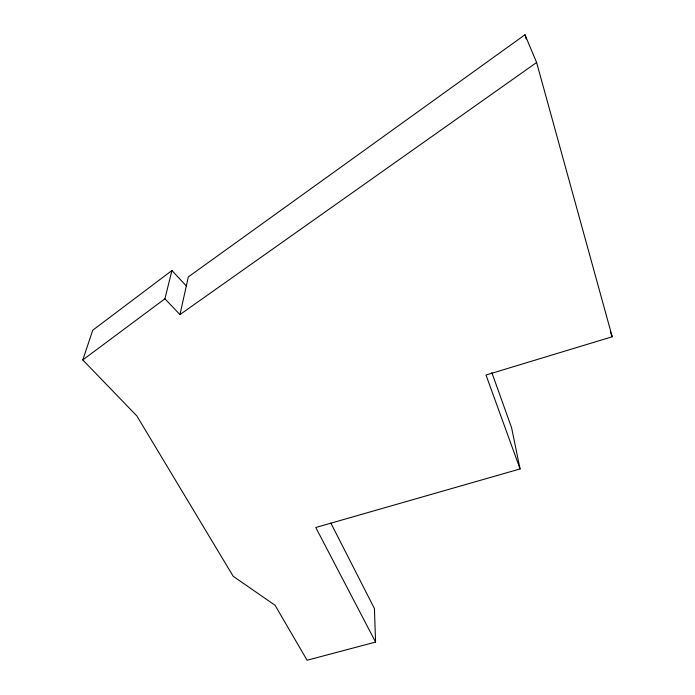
<?xml version="1.0" encoding="UTF-8"?>
<svg xmlns="http://www.w3.org/2000/svg" width="695" height="695" viewBox="0 0 695 695"><rect width="100%" height="100%" fill="white"/><g stroke="black" fill="none" stroke-linecap="round" stroke-linejoin="round"><path stroke-width="1.04" d="M171.926 270.52L164.915 298.789L179.97 314.592L188.319 276.914L524.977 34.75L536.618 62.489L612.217 336.762L486.005 375.022L520.068 468.943L315.782 527.505L375.569 642.076L307.094 660.25L275.064 605.258L233.216 576.303L136.872 415.958L82.783 359.94L92.748 330.221L171.926 270.52L186.321 285.958M82.783 359.94L164.915 298.789M179.97 314.592L536.618 62.489M330.82 523.005L374.431 608.568L375.569 642.076M610.384 331.776L612.217 336.762M491.843 372.624L511.572 427.651L520.068 468.943M524.977 34.75L526.132 38.929"/></g></svg>
